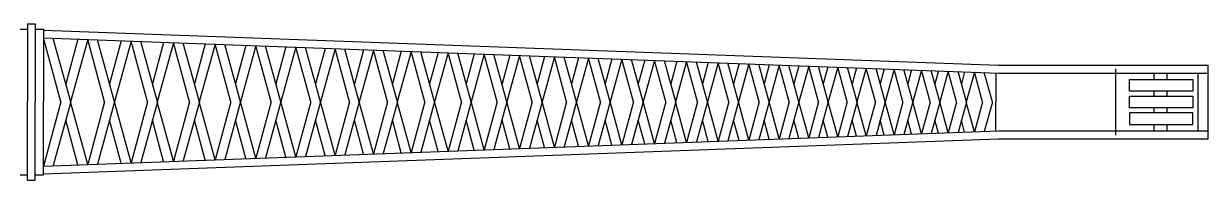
# Model space of a CAD drawing. Header units: inches. Extents: x -11313 to -10532, y -2328 to -2195.
# Drawn here: x -10840.6 to -10532.2, y -2281.7 to -2241.1 of the extents above; entities that cross this region are included whole.
import ezdxf

# ---------------------------------------------------------------- set-up
doc = ezdxf.new("R2010")
doc.units = ezdxf.units.IN
doc.header["$MEASUREMENT"] = 0

msp = doc.modelspace()

# ---------------------------------------------------------------- linework, layer by layer
at = {"color": 0, "linetype": 'Continuous'}
for p, q in [((-10839.64296, -2241.09567), (-10839.64296, -2261.41114)), ((-10839.64296, -2241.09567), (-10837.60586, -2241.09567)), ((-10837.60586, -2241.09567), (-10837.60586, -2261.41114)), ((-10841.54235, -2242.51764), (-10839.64296, -2242.51764)), ((-10837.60586, -2242.51764), (-10835.43104, -2242.51764)), ((-10835.43104, -2242.51764), (-10835.43104, -2261.41114)), ((-10835.43104, -2242.7418), (-10586.82837, -2251.86055)), ((-10835.43104, -2244.79143), (-10586.86593, -2253.9088)), ((-10830.91393, -2261.41114), (-10835.4281, -2244.79154)), ((-10828.35376, -2261.41114), (-10832.8969, -2244.88438)), ((-10826.5119, -2245.11858), (-10829.64959, -2256.69728)), ((-10823.92467, -2245.21348), (-10828.36698, -2261.41114)), ((-10819.52511, -2261.41114), (-10823.92467, -2245.21348)), ((-10816.96495, -2261.41114), (-10821.39208, -2245.30638)), ((-10815.23517, -2245.53221), (-10818.26077, -2256.69728)), ((-10812.64928, -2245.62706), (-10816.97816, -2261.41114)), ((-10808.36206, -2261.41114), (-10812.64928, -2245.62706)), ((-10805.80189, -2261.41114), (-10810.11532, -2245.72001)), ((-10804.18199, -2245.93764), (-10807.09771, -2256.69728)), ((-10801.59741, -2246.03245), (-10805.81511, -2261.41114)), ((-10797.42035, -2261.41114), (-10801.59746, -2246.03244)), ((-10794.86018, -2261.41114), (-10799.06215, -2246.12544)), ((-10793.34796, -2246.33504), (-10796.156, -2256.69728)), ((-10790.76467, -2246.42979), (-10794.87339, -2261.41114)), ((-10786.69548, -2261.41114), (-10790.76467, -2246.42979)), ((-10784.13531, -2261.41114), (-10788.22804, -2246.52283)), ((-10782.72865, -2246.72455), (-10785.43113, -2256.69728)), ((-10780.14662, -2246.81926), (-10784.14853, -2261.41114)), ((-10776.18321, -2261.41114), (-10780.14662, -2246.81926)), ((-10773.62305, -2261.41114), (-10777.6087, -2246.91235)), ((-10772.31984, -2247.10635), (-10774.91887, -2256.69728)), ((-10769.73905, -2247.20101), (-10773.63626, -2261.41114)), ((-10765.87934, -2261.41114), (-10769.73905, -2247.20101)), ((-10763.31917, -2261.41114), (-10767.19987, -2247.29415)), ((-10762.11738, -2247.48057), (-10764.61499, -2256.69728)), ((-10759.53779, -2247.57519), (-10763.33238, -2261.41114)), ((-10755.77971, -2261.41114), (-10759.53779, -2247.57519)), ((-10753.21955, -2261.41114), (-10756.99737, -2247.66838)), ((-10752.11715, -2247.84738), (-10754.51537, -2256.69728)), ((-10749.53876, -2247.94196), (-10753.23276, -2261.41114)), ((-10745.8803, -2261.41114), (-10749.53876, -2247.94196)), ((-10743.32013, -2261.41114), (-10746.99712, -2248.03519)), ((-10742.31517, -2248.20692), (-10744.61595, -2256.69728)), ((-10739.73793, -2248.30145), (-10743.33334, -2261.41114)), ((-10736.17712, -2261.41114), (-10739.73793, -2248.30145)), ((-10733.61695, -2261.41114), (-10737.19511, -2248.39472)), ((-10732.70749, -2248.55933), (-10734.91277, -2256.69728)), ((-10730.1314, -2248.65382), (-10733.63017, -2261.41114)), ((-10726.66411, -2261.41114), (-10730.1292, -2248.6539)), ((-10724.10395, -2261.41114), (-10727.5852, -2248.74721)), ((-10723.28811, -2248.90483), (-10725.39977, -2256.69728)), ((-10720.71313, -2248.99928), (-10724.11716, -2261.41114)), ((-10717.34186, -2261.41114), (-10720.71313, -2248.99928)), ((-10714.78169, -2261.41114), (-10718.168, -2249.09264)), ((-10714.05761, -2249.24341), (-10716.07752, -2256.69728)), ((-10711.48373, -2249.33782), (-10714.79491, -2261.41114)), ((-10708.20441, -2261.41114), (-10711.48373, -2249.33782)), ((-10705.64424, -2261.41114), (-10708.93747, -2249.43121)), ((-10705.01008, -2249.57527), (-10706.94006, -2256.69728)), ((-10702.43728, -2249.66964), (-10705.65745, -2261.41114)), ((-10699.24809, -2261.41114), (-10702.43728, -2249.66964)), ((-10696.68792, -2261.41114), (-10699.88992, -2249.76308)), ((-10696.14191, -2249.90056), (-10697.98374, -2256.69728)), ((-10693.57016, -2249.99489), (-10696.70113, -2261.41114)), ((-10690.46931, -2261.41114), (-10693.57016, -2249.99489)), ((-10687.90914, -2261.41114), (-10691.02172, -2250.08836)), ((-10687.44954, -2250.21939), (-10689.20496, -2256.69728)), ((-10684.87881, -2250.31369), (-10687.92236, -2261.41114)), ((-10681.86258, -2261.41114), (-10684.87682, -2250.31376)), ((-10679.30242, -2261.41114), (-10682.32733, -2250.40727)), ((-10678.92752, -2250.53198), (-10680.59824, -2256.69728)), ((-10676.35781, -2250.62624), (-10679.31563, -2261.41114)), ((-10673.42844, -2261.41114), (-10676.35781, -2250.62624)), ((-10670.86828, -2261.41114), (-10673.80728, -2250.71979)), ((-10670.57639, -2250.8383), (-10672.1641, -2256.69728)), ((-10668.00766, -2250.93252), (-10670.88149, -2261.41114)), ((-10665.16149, -2261.41114), (-10668.00766, -2250.93252)), ((-10662.60133, -2261.41114), (-10665.45613, -2251.02611)), ((-10662.3908, -2251.13855), (-10663.89715, -2256.69728)), ((-10659.82305, -2251.23273), (-10662.61454, -2261.41114)), ((-10657.05842, -2261.41114), (-10659.82305, -2251.23273)), ((-10654.49825, -2261.41114), (-10657.27052, -2251.32636)), ((-10654.36748, -2251.43284), (-10655.79408, -2256.69728)), ((-10651.80068, -2251.52699), (-10654.51147, -2261.41114)), ((-10649.11598, -2261.41114), (-10651.80068, -2251.52699)), ((-10646.55581, -2261.41114), (-10649.24717, -2251.62065)), ((-10646.5032, -2251.7213), (-10647.85163, -2256.69728)), ((-10643.93734, -2251.81542), (-10646.56902, -2261.41114)), ((-10641.33098, -2261.41114), (-10643.93734, -2251.81542)), ((-10638.77081, -2261.41114), (-10641.38288, -2251.90912)), ((-10638.79483, -2252.00405), (-10640.06663, -2256.69728)), ((-10636.22988, -2252.09813), (-10638.78403, -2261.41114)), ((-10633.70031, -2261.41114), (-10636.22988, -2252.09813)), ((-10631.14014, -2261.41114), (-10633.67448, -2252.19186)), ((-10631.23925, -2252.28119), (-10632.43596, -2256.69728)), ((-10628.6752, -2252.37524), (-10631.15335, -2261.41114)), ((-10626.22089, -2261.41114), (-10628.6752, -2252.37524)), ((-10623.66073, -2261.41114), (-10626.11888, -2252.469)), ((-10623.83345, -2252.55283), (-10624.95655, -2256.69728)), ((-10621.27028, -2252.64685), (-10623.67394, -2261.41114)), ((-10618.88975, -2261.41114), (-10621.27028, -2252.64685)), ((-10616.32958, -2261.41114), (-10618.71306, -2252.74065)), ((-10616.57446, -2252.81909), (-10617.6254, -2256.69728)), ((-10614.01215, -2252.91308), (-10616.3428, -2261.41114)), ((-10611.70229, -2261.41114), (-10614.01049, -2252.91314)), ((-10609.14212, -2261.41114), (-10611.45239, -2253.00697)), ((-10609.45774, -2253.08013), (-10610.43794, -2256.69728)), ((-10606.89627, -2253.17409), (-10609.15533, -2261.41114)), ((-10604.65896, -2261.41108), (-10606.89627, -2253.17409)), ((-10602.0988, -2261.41108), (-10604.33731, -2253.26795)), ((-10602.48375, -2253.33594), (-10603.39462, -2256.69722)), ((-10599.92311, -2253.42986), (-10602.11201, -2261.41108)), ((-10597.75528, -2261.41108), (-10599.92311, -2253.42986)), ((-10595.19511, -2261.41108), (-10597.3633, -2253.52376)), ((-10595.64801, -2253.58667), (-10596.49093, -2256.69722)), ((-10593.08818, -2253.68057), (-10595.20832, -2261.41108)), ((-10590.98845, -2261.41108), (-10593.08818, -2253.68057)), ((-10588.42828, -2261.41108), (-10590.52754, -2253.77449)), ((-10587.48277, -2253.88617), (-10587.48277, -2261.41114)), ((-10586.86593, -2253.9088), (-10532.20953, -2253.9088)), ((-10586.82837, -2251.86055), (-10532.20953, -2251.86055)), ((-10556.39214, -2252.77798), (-10556.39214, -2269.99806)), ((-10534.92654, -2253.9088), (-10534.92654, -2268.91349)), ((-10532.20953, -2270.96174), (-10532.20953, -2251.86055)), ((-10839.64296, -2281.72662), (-10839.64296, -2261.41114)), ((-10837.60586, -2281.72662), (-10837.60586, -2261.41114)), ((-10835.43104, -2280.30465), (-10835.43104, -2261.41114)), ((-10830.91393, -2261.41114), (-10835.4281, -2278.03075)), ((-10828.35376, -2261.41114), (-10832.8969, -2277.93791)), ((-10823.92467, -2277.6088), (-10828.36698, -2261.41114)), ((-10819.52511, -2261.41114), (-10823.92467, -2277.6088)), ((-10816.96495, -2261.41114), (-10821.39208, -2277.51591)), ((-10812.64928, -2277.19522), (-10816.97816, -2261.41114)), ((-10808.36206, -2261.41114), (-10812.64928, -2277.19522)), ((-10805.80189, -2261.41114), (-10810.11532, -2277.10228)), ((-10801.59741, -2276.78984), (-10805.81511, -2261.41114)), ((-10797.42035, -2261.41114), (-10801.59746, -2276.78984)), ((-10794.86018, -2261.41114), (-10799.06215, -2276.69685)), ((-10790.76467, -2276.3925), (-10794.87339, -2261.41114)), ((-10786.69548, -2261.41114), (-10790.76467, -2276.3925)), ((-10784.13531, -2261.41114), (-10788.22804, -2276.29945)), ((-10780.14662, -2276.00303), (-10784.14853, -2261.41114)), ((-10776.18321, -2261.41114), (-10780.14662, -2276.00303)), ((-10773.62305, -2261.41114), (-10777.6087, -2275.90993)), ((-10769.73905, -2275.62128), (-10773.63626, -2261.41114)), ((-10765.87934, -2261.41114), (-10769.73905, -2275.62128)), ((-10763.31917, -2261.41114), (-10767.19987, -2275.52814)), ((-10759.53779, -2275.24709), (-10763.33238, -2261.41114)), ((-10755.77971, -2261.41114), (-10759.53779, -2275.24709)), ((-10753.21955, -2261.41114), (-10756.99737, -2275.15391)), ((-10749.53876, -2274.88033), (-10753.23276, -2261.41114)), ((-10745.8803, -2261.41114), (-10749.53876, -2274.88033)), ((-10743.32013, -2261.41114), (-10746.99712, -2274.7871)), ((-10739.73793, -2274.52083), (-10743.33334, -2261.41114)), ((-10736.17712, -2261.41114), (-10739.73793, -2274.52083)), ((-10733.61695, -2261.41114), (-10737.19511, -2274.42756)), ((-10730.1314, -2274.16847), (-10733.63017, -2261.41114)), ((-10726.66411, -2261.41114), (-10730.1292, -2274.16839)), ((-10724.10395, -2261.41114), (-10727.5852, -2274.07507)), ((-10720.71313, -2273.823), (-10724.11716, -2261.41114)), ((-10717.34186, -2261.41114), (-10720.71313, -2273.823)), ((-10714.78169, -2261.41114), (-10718.168, -2273.72965)), ((-10711.48373, -2273.48447), (-10714.79491, -2261.41114)), ((-10708.20441, -2261.41114), (-10711.48373, -2273.48447)), ((-10705.64424, -2261.41114), (-10708.93747, -2273.39107)), ((-10702.43728, -2273.15265), (-10705.65745, -2261.41114)), ((-10699.24809, -2261.41114), (-10702.43728, -2273.15265)), ((-10696.68792, -2261.41114), (-10699.88992, -2273.05921)), ((-10693.57016, -2272.8274), (-10696.70113, -2261.41114)), ((-10690.46931, -2261.41114), (-10693.57016, -2272.8274)), ((-10687.90914, -2261.41114), (-10691.02172, -2272.73392)), ((-10684.87881, -2272.5086), (-10687.92236, -2261.41114)), ((-10681.86258, -2261.41114), (-10684.87682, -2272.50853)), ((-10679.30242, -2261.41114), (-10682.32733, -2272.41501)), ((-10676.35781, -2272.19605), (-10679.31563, -2261.41114)), ((-10673.42844, -2261.41114), (-10676.35781, -2272.19605)), ((-10670.86828, -2261.41114), (-10673.80728, -2272.1025)), ((-10668.00766, -2271.88977), (-10670.88149, -2261.41114)), ((-10665.16149, -2261.41114), (-10668.00766, -2271.88977)), ((-10662.60133, -2261.41114), (-10665.45613, -2271.79618)), ((-10659.82305, -2271.58956), (-10662.61454, -2261.41114)), ((-10657.05842, -2261.41114), (-10659.82305, -2271.58956)), ((-10654.49825, -2261.41114), (-10657.27052, -2271.49593)), ((-10651.80068, -2271.29529), (-10654.51147, -2261.41114)), ((-10649.11598, -2261.41114), (-10651.80068, -2271.29529)), ((-10646.55581, -2261.41114), (-10649.24717, -2271.20163)), ((-10643.93734, -2271.00687), (-10646.56902, -2261.41114)), ((-10641.33098, -2261.41114), (-10643.93734, -2271.00687)), ((-10638.77081, -2261.41114), (-10641.38288, -2270.91317)), ((-10636.22988, -2270.72416), (-10638.78403, -2261.41114)), ((-10633.70031, -2261.41114), (-10636.22988, -2270.72416)), ((-10631.14014, -2261.41114), (-10633.67448, -2270.63043)), ((-10628.6752, -2270.44705), (-10631.15335, -2261.41114)), ((-10626.22089, -2261.41114), (-10628.6752, -2270.44705)), ((-10623.66073, -2261.41114), (-10626.11888, -2270.35329)), ((-10621.27028, -2270.17544), (-10623.67394, -2261.41114)), ((-10618.88975, -2261.41114), (-10621.27028, -2270.17544)), ((-10616.32958, -2261.41114), (-10618.71306, -2270.08164)), ((-10614.01215, -2269.90921), (-10616.3428, -2261.41114)), ((-10611.70229, -2261.41114), (-10614.01049, -2269.90915)), ((-10609.14212, -2261.41114), (-10611.45239, -2269.81532)), ((-10606.89627, -2269.6482), (-10609.15533, -2261.41114)), ((-10604.65896, -2261.4112), (-10606.89627, -2269.6482)), ((-10602.0988, -2261.4112), (-10604.33731, -2269.55434)), ((-10599.92311, -2269.39242), (-10602.11201, -2261.4112)), ((-10597.75528, -2261.4112), (-10599.92311, -2269.39242)), ((-10595.19511, -2261.4112), (-10597.3633, -2269.29853)), ((-10593.08818, -2269.14172), (-10595.20832, -2261.4112)), ((-10590.98845, -2261.4112), (-10593.08818, -2269.14172)), ((-10588.42828, -2261.4112), (-10590.52754, -2269.0478)), ((-10587.48277, -2268.93611), (-10587.48277, -2261.41114)), ((-10826.5119, -2277.7037), (-10829.64959, -2266.12501)), ((-10815.23517, -2277.29007), (-10818.26077, -2266.12501)), ((-10804.18199, -2276.88464), (-10807.09771, -2266.12501)), ((-10793.34796, -2276.48725), (-10796.156, -2266.12501)), ((-10782.72865, -2276.09773), (-10785.43113, -2266.12501)), ((-10772.31984, -2275.71594), (-10774.91887, -2266.12501)), ((-10762.11738, -2275.34171), (-10764.61499, -2266.12501)), ((-10752.11715, -2274.9749), (-10754.51537, -2266.12501)), ((-10742.31517, -2274.61537), (-10744.61595, -2266.12501)), ((-10732.70749, -2274.26296), (-10734.91277, -2266.12501)), ((-10723.28811, -2273.91745), (-10725.39977, -2266.12501)), ((-10714.05761, -2273.57888), (-10716.07752, -2266.12501)), ((-10705.01008, -2273.24702), (-10706.94006, -2266.12501)), ((-10696.14191, -2272.92173), (-10697.98374, -2266.12501)), ((-10687.44954, -2272.6029), (-10689.20496, -2266.12501)), ((-10678.92752, -2272.29031), (-10680.59824, -2266.12501)), ((-10670.57639, -2271.98399), (-10672.1641, -2266.12501)), ((-10662.3908, -2271.68374), (-10663.89715, -2266.12501)), ((-10654.36748, -2271.38944), (-10655.79408, -2266.12501)), ((-10646.5032, -2271.10098), (-10647.85163, -2266.12501)), ((-10638.79483, -2270.81824), (-10640.06663, -2266.12501)), ((-10631.23925, -2270.5411), (-10632.43596, -2266.12501)), ((-10623.83345, -2270.26946), (-10624.95655, -2266.12501)), ((-10616.57446, -2270.0032), (-10617.6254, -2266.12501)), ((-10609.45774, -2269.74215), (-10610.43794, -2266.12501)), ((-10602.48375, -2269.48635), (-10603.39462, -2266.12507)), ((-10595.64801, -2269.23561), (-10596.49093, -2266.12507)), ((-10835.43104, -2278.03086), (-10586.86593, -2268.91349)), ((-10586.86593, -2268.91349), (-10532.20953, -2268.91349)), ((-10835.43104, -2280.08049), (-10586.82837, -2270.96174)), ((-10586.82837, -2270.96174), (-10532.20953, -2270.96174)), ((-10841.54235, -2280.30465), (-10839.64296, -2280.30465)), ((-10839.64296, -2281.72662), (-10837.60586, -2281.72662)), ((-10837.60586, -2280.30465), (-10835.43104, -2280.30465))]:
    msp.add_line(p, q, dxfattribs=at)
for points in [[(-10546.3688, -2253.9088), (-10546.3688, -2255.58639)], [(-10542.87716, -2255.58639), (-10542.87716, -2253.9088)], [(-10546.3688, -2258.59522), (-10546.3688, -2259.90672)], [(-10542.87716, -2259.90672), (-10542.87716, -2258.59522)], [(-10546.3688, -2262.91556), (-10546.3688, -2264.22706)], [(-10542.87716, -2264.22706), (-10542.87716, -2262.91556)], [(-10546.3688, -2267.2359), (-10546.3688, -2268.91349)], [(-10542.87716, -2268.91349), (-10542.87716, -2267.2359)]]:
    msp.add_lwpolyline(points, dxfattribs=at)
for points in [[(-10552.72406, -2255.58639), (-10536.20899, -2255.58639), (-10536.20899, -2258.59522), (-10552.72406, -2258.59522)], [(-10552.72406, -2259.90672), (-10536.20899, -2259.90672), (-10536.20899, -2262.91556), (-10552.72406, -2262.91556)], [(-10552.72406, -2267.2359), (-10536.20899, -2267.2359), (-10536.20899, -2264.22706), (-10552.72406, -2264.22706)]]:
    msp.add_lwpolyline(points, close=True, dxfattribs=at)

doc.saveas('drawing.dxf')
